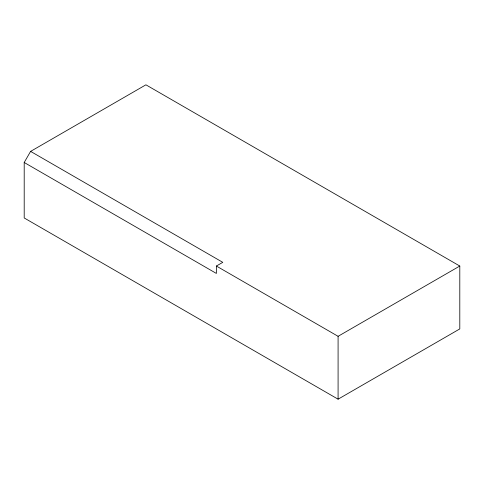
<?xml version="1.0" encoding="UTF-8"?>
<svg xmlns="http://www.w3.org/2000/svg" width="484" height="484" viewBox="0 0 484 484"><rect width="100%" height="100%" fill="white"/><g stroke="black" fill="none" stroke-linecap="round" stroke-linejoin="round"><path stroke-width="0.73" d="M24.2 162.485L30.607 151.389L145.914 84.815L459.8 266.037L459.8 328.914L338.086 399.185L24.2 217.963L24.2 162.485L216.378 273.436L216.378 266.037L222.785 262.34L30.607 151.389M216.378 266.037L338.086 336.307L459.8 266.037M338.086 336.307L338.086 399.185"/></g></svg>
